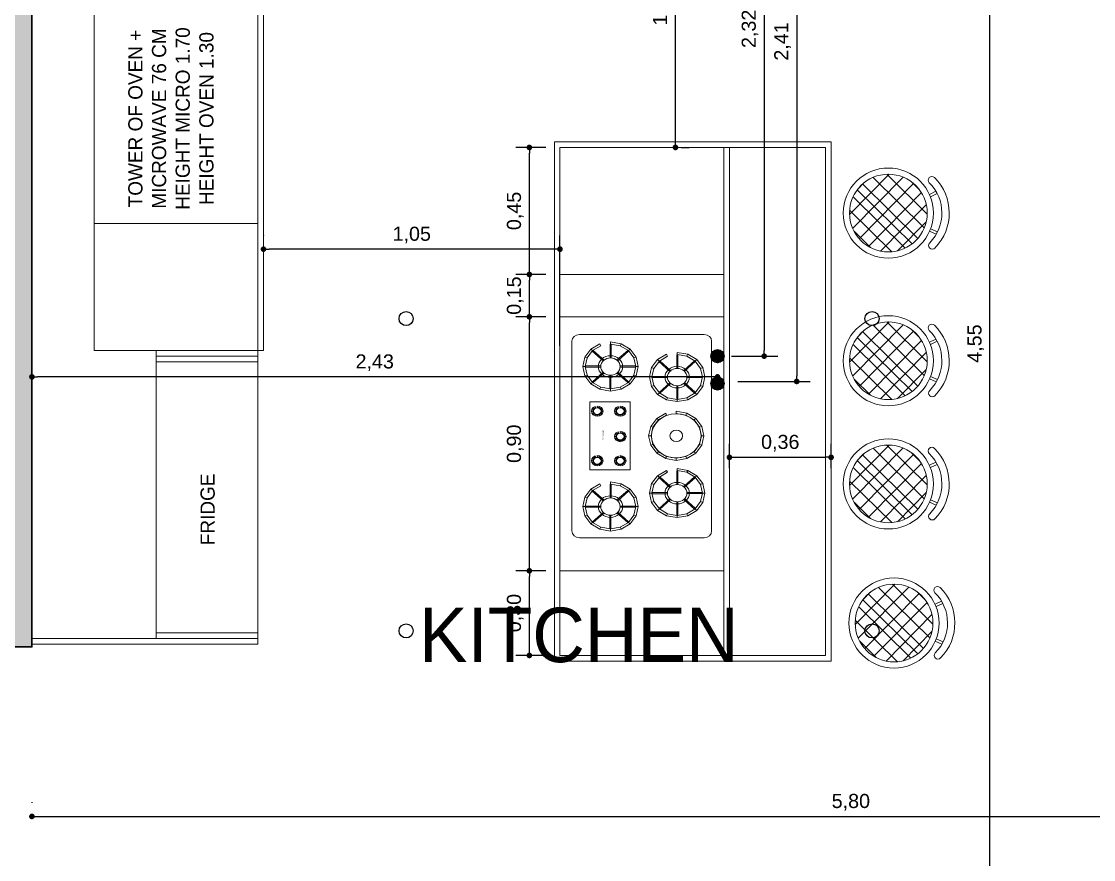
# Model space of a CAD drawing. Header units: millimetres. Extents: x 3757.5 to 3780.5, y 860.5 to 875.7.
# Drawn here: x 3764.677 to 3768.473, y 867.113 to 870.083 of the extents above; entities that cross this region are included whole.
import ezdxf

# ---------------------------------------------------------------- set-up
doc = ezdxf.new("R2010")
doc.units = ezdxf.units.MM
doc.linetypes.add('ACAD_ISO02W100', pattern=[15, 12, -3])
for name, color, linetype, lineweight in [('COTA', 1, 'Continuous', 18), ('MUEBLES2', 42, 'Continuous', 0), ('paredes', 1, 'Continuous', 30), ('TEXTO', 7, 'Continuous', 0)]:
    doc.layers.add(name, color=color, linetype=linetype, lineweight=lineweight)
doc.layers.add('hatch', color=7, linetype='Continuous')
doc.layers.add('MUEBLES', color=3, linetype='Continuous')
doc.styles.get("Standard").update_dxf_attribs({"font": 'arial.ttf'})
doc.styles.add('TEXTOS', font='AGENCYR.TTF')
doc.dimstyles.new('ARQUITECTURA', dxfattribs={"dimtxt": 0.05, "dimasz": 0.02, "dimexe": 0.048, "dimexo": 0.05, "dimgap": 0.02, "dimtad": 1, "dimtoh": 1, "dimzin": 1, "dimtxsty": 'Standard', "dimblk": 'DOT', "dimcen": 0.02, "dimazin": 0, "dimtfac": 1, "dimtmove": 0, "dimatfit": 3, "dimldrblk": 'ARCHTICK', "dimfxl": 1, "dimarcsym": 0})

# ---------------------------------------------------------------- blocks, each defined once
blk = doc.blocks.new('estufa 90 t')
at = {"lineweight": 0}
for p, q in [((172.49, 137.41, 92), (172.49, 186.41, 92)), ((175.49, 189.41, 92), (259.49, 189.41, 92)), ((191.99, 179.65, 93.5), (191.99, 185.63, 93.5)), ((191.99, 185.63, 93.5), (192.47, 185.63, 93.5)), ((192.47, 179.65, 93.5), (192.47, 185.63, 93.5)), ((243.4, 185.63, 93.5), (243.89, 185.63, 93.5)), ((243.4, 179.65, 93.5), (243.4, 185.63, 93.5)), ((243.89, 179.65, 93.5), (243.89, 185.63, 93.5)), ((262.49, 186.41, 92), (262.49, 137.41, 92)), ((185.16, 182.69, 93.5), (185.51, 182.98, 93.5)), ((185.16, 182.69, 93.5), (189.35, 178.5, 93.5)), ((185.51, 182.98, 93.5), (189.7, 178.79, 93.5)), ((194.82, 178.73, 93.5), (199.07, 182.95, 93.5)), ((195.14, 178.41, 93.5), (199.4, 182.63, 93.5)), ((199.07, 182.95, 93.5), (199.4, 182.63, 93.5)), ((236.57, 182.69, 93.5), (236.92, 182.98, 93.5)), ((236.57, 182.69, 93.5), (240.77, 178.5, 93.5)), ((236.92, 182.98, 93.5), (241.12, 178.79, 93.5)), ((246.24, 178.73, 93.5), (250.49, 182.95, 93.5)), ((246.56, 178.41, 93.5), (250.81, 182.63, 93.5)), ((250.49, 182.95, 93.5), (250.81, 182.63, 93.5)), ((189.7, 178.79, 93.5), (189.35, 178.5, 93.5)), ((191.99, 179.65, 93.5), (192.47, 179.65, 93.5)), ((194.82, 178.73, 93.5), (195.14, 178.41, 93.5)), ((241.12, 178.79, 93.5), (240.77, 178.5, 93.5)), ((243.4, 179.65, 93.5), (243.89, 179.65, 93.5)), ((246.24, 178.73, 93.5), (246.56, 178.41, 93.5)), ((182.39, 176.05, 93.5), (188.38, 176.05, 93.5)), ((182.39, 176.05, 93.5), (182.39, 175.65, 93.5)), ((182.39, 175.65, 93.5), (188.38, 175.65, 93.5)), ((185.13, 169.06, 93.5), (189.34, 173.24, 93.5)), ((188.38, 176.05, 93.5), (188.38, 175.65, 93.5)), ((189.34, 173.24, 93.5), (189.66, 172.91, 93.5)), ((194.72, 173, 93.5), (195.02, 173.32, 93.5)), ((194.72, 173, 93.5), (199.09, 168.64, 93.5)), ((195.02, 173.32, 93.5), (199.39, 168.97, 93.5)), ((196.06, 176.06, 93.5), (196.06, 175.66, 93.5)), ((196.06, 176.06, 93.5), (202.13, 176.06, 93.5)), ((196.06, 175.66, 93.5), (202.13, 175.66, 93.5)), ((202.13, 176.06, 93.5), (202.13, 175.66, 93.5)), ((233.8, 176.05, 93.5), (233.8, 175.65, 93.5)), ((233.8, 176.05, 93.5), (239.79, 176.05, 93.5)), ((233.8, 175.65, 93.5), (239.79, 175.65, 93.5)), ((236.55, 169.06, 93.5), (240.76, 173.24, 93.5)), ((239.79, 176.05, 93.5), (239.79, 175.65, 93.5)), ((240.76, 173.24, 93.5), (241.08, 172.91, 93.5)), ((246.14, 173, 93.5), (246.44, 173.32, 93.5)), ((246.14, 173, 93.5), (250.5, 168.64, 93.5)), ((246.44, 173.32, 93.5), (250.8, 168.97, 93.5)), ((247.48, 176.06, 93.5), (253.55, 176.06, 93.5)), ((247.48, 176.06, 93.5), (247.48, 175.66, 93.5)), ((247.48, 175.66, 93.5), (253.55, 175.66, 93.5)), ((253.55, 176.06, 93.5), (253.55, 175.66, 93.5)), ((185.13, 169.06, 93.5), (185.46, 168.74, 93.5)), ((185.46, 168.74, 93.5), (189.66, 172.91, 93.5)), ((191.98, 166.05, 93.5), (191.98, 172.03, 93.5)), ((191.98, 172.03, 93.5), (192.47, 172.03, 93.5)), ((192.47, 166.05, 93.5), (192.47, 172.03, 93.5)), ((199.39, 168.97, 93.5), (199.09, 168.64, 93.5)), ((236.55, 169.06, 93.5), (236.87, 168.74, 93.5)), ((236.87, 168.74, 93.5), (241.08, 172.91, 93.5)), ((243.4, 172.03, 93.5), (243.88, 172.03, 93.5)), ((243.4, 166.05, 93.5), (243.4, 172.03, 93.5)), ((243.88, 166.05, 93.5), (243.88, 172.03, 93.5)), ((250.8, 168.97, 93.5), (250.5, 168.64, 93.5)), ((191.98, 166.05, 93.5), (192.47, 166.05, 93.5)), ((243.4, 166.05, 93.5), (243.88, 166.05, 93.5)), ((179.21, 156.44, 93.5), (179.56, 156.73, 93.5)), ((179.21, 156.44, 93.5), (183.4, 152.25, 93.5)), ((179.56, 156.73, 93.5), (183.76, 152.54, 93.5)), ((186.04, 159.38, 93.5), (186.52, 159.38, 93.5)), ((186.04, 153.4, 93.5), (186.04, 159.38, 93.5)), ((186.52, 153.4, 93.5), (186.52, 159.38, 93.5)), ((188.88, 152.48, 93.5), (193.13, 156.7, 93.5)), ((189.2, 152.16, 93.5), (193.45, 156.38, 93.5)), ((193.13, 156.7, 93.5), (193.45, 156.38, 93.5)), ((241.23, 156.44, 93.5), (241.58, 156.73, 93.5)), ((241.23, 156.44, 93.5), (245.42, 152.25, 93.5)), ((241.58, 156.73, 93.5), (245.78, 152.54, 93.5)), ((248.06, 159.38, 93.5), (248.54, 159.38, 93.5)), ((248.06, 153.4, 93.5), (248.06, 159.38, 93.5)), ((248.54, 153.4, 93.5), (248.54, 159.38, 93.5)), ((250.89, 152.48, 93.5), (255.14, 156.7, 93.5)), ((251.22, 152.16, 93.5), (255.47, 156.38, 93.5)), ((255.14, 156.7, 93.5), (255.47, 156.38, 93.5)), ((183.76, 152.54, 93.5), (183.4, 152.25, 93.5)), ((186.04, 153.4, 93.5), (186.52, 153.4, 93.5)), ((188.88, 152.48, 93.5), (189.2, 152.16, 93.5)), ((245.78, 152.54, 93.5), (245.42, 152.25, 93.5)), ((248.06, 153.4, 93.5), (248.54, 153.4, 93.5)), ((250.89, 152.48, 93.5), (251.22, 152.16, 93.5)), ((176.44, 149.8, 93.5), (176.44, 149.4, 93.5)), ((176.44, 149.8, 93.5), (182.43, 149.8, 93.5)), ((176.44, 149.4, 93.5), (182.43, 149.4, 93.5)), ((182.43, 149.8, 93.5), (182.43, 149.4, 93.5)), ((190.11, 149.81, 93.5), (196.19, 149.81, 93.5)), ((190.11, 149.81, 93.5), (190.11, 149.41, 93.5)), ((190.11, 149.41, 93.5), (196.19, 149.41, 93.5)), ((196.19, 149.81, 93.5), (196.19, 149.41, 93.5)), ((238.46, 149.8, 93.5), (238.46, 149.4, 93.5)), ((238.46, 149.8, 93.5), (244.45, 149.8, 93.5)), ((238.46, 149.4, 93.5), (244.45, 149.4, 93.5)), ((244.45, 149.8, 93.5), (244.45, 149.4, 93.5)), ((252.13, 149.81, 93.5), (258.21, 149.81, 93.5)), ((252.13, 149.81, 93.5), (252.13, 149.41, 93.5)), ((252.13, 149.41, 93.5), (258.21, 149.41, 93.5)), ((258.21, 149.81, 93.5), (258.21, 149.41, 93.5)), ((179.19, 142.81, 93.5), (183.39, 146.99, 93.5)), ((179.51, 142.49, 93.5), (183.72, 146.66, 93.5)), ((183.39, 146.99, 93.5), (183.72, 146.66, 93.5)), ((186.04, 145.78, 93.5), (186.52, 145.78, 93.5)), ((186.04, 139.8, 93.5), (186.04, 145.78, 93.5)), ((186.52, 139.8, 93.5), (186.52, 145.78, 93.5)), ((188.78, 146.75, 93.5), (189.08, 147.08, 93.5)), ((188.78, 146.75, 93.5), (193.14, 142.39, 93.5)), ((189.08, 147.08, 93.5), (193.44, 142.72, 93.5)), ((241.2, 142.81, 93.5), (245.41, 146.99, 93.5)), ((241.53, 142.49, 93.5), (245.74, 146.66, 93.5)), ((245.41, 146.99, 93.5), (245.74, 146.66, 93.5)), ((248.06, 145.78, 93.5), (248.54, 145.78, 93.5)), ((248.06, 139.8, 93.5), (248.06, 145.78, 93.5)), ((248.54, 139.8, 93.5), (248.54, 145.78, 93.5)), ((250.8, 146.75, 93.5), (251.09, 147.08, 93.5)), ((250.8, 146.75, 93.5), (255.16, 142.39, 93.5)), ((251.09, 147.08, 93.5), (255.46, 142.72, 93.5)), ((179.19, 142.81, 93.5), (179.51, 142.49, 93.5)), ((186.04, 139.8, 93.5), (186.52, 139.8, 93.5)), ((193.44, 142.72, 93.5), (193.14, 142.39, 93.5)), ((241.2, 142.81, 93.5), (241.53, 142.49, 93.5)), ((248.06, 139.8, 93.5), (248.54, 139.8, 93.5)), ((255.46, 142.72, 93.5), (255.16, 142.39, 93.5)), ((259.49, 134.41, 92), (175.49, 134.41, 92))]:
    blk.add_line(p, q, dxfattribs=at)
at = {"lineweight": 0, "elevation": 92.5}
blk.add_lwpolyline([(202.61, 157.37), (232.6, 157.37), (232.6, 141.48), (202.61, 141.48)], close=True, dxfattribs=at)
at = {"lineweight": 0}
for centre, radius in [((217.6, 175.49, 93.5), 9.77), ((192.21, 175.84, 93.5), 4.79), ((192.21, 175.84, 93.6), 3.83), ((217.6, 175.49, 93.5), 2.49), ((243.62, 175.84, 93.5), 4.79), ((243.62, 175.84, 93.6), 3.83), ((186.26, 149.59, 93.5), 4.79), ((186.26, 149.59, 93.6), 3.83), ((206.58, 153.46, 92.99), 1.47), ((217.26, 153.46, 92.99), 1.47), ((228.51, 153.46, 92.99), 1.47), ((248.28, 149.59, 93.5), 4.79), ((248.28, 149.59, 93.6), 3.83), ((206.58, 144.4, 92.99), 1.47), ((228.51, 144.4, 92.99), 1.47)]:
    blk.add_circle(centre, radius, dxfattribs=at)
for centre, start, end in [((175.49, 186.41, 92), 90, 180), ((259.49, 186.41, 92), 0, 90), ((175.49, 137.41, 92), 180, 270), ((259.49, 137.41, 92), 270, 0)]:
    blk.add_arc(centre, 3, start, end, dxfattribs=at)
for points in [[(192.47, 185.63, 94.5), (191.99, 185.63, 94.5), (191.99, 179.65, 94.5), (192.47, 179.65, 94.5)], [(243.89, 185.63, 94.5), (243.4, 185.63, 94.5), (243.4, 179.65, 94.5), (243.89, 179.65, 94.5)], [(185.51, 182.98, 94.5), (189.7, 178.79, 94.5), (189.35, 178.5, 94.5), (185.16, 182.69, 94.5)], [(199.07, 182.95, 94.5), (199.4, 182.63, 94.5), (195.14, 178.41, 94.5), (194.82, 178.73, 94.5)], [(236.92, 182.98, 94.5), (241.12, 178.79, 94.5), (240.77, 178.5, 94.5), (236.57, 182.69, 94.5)], [(250.49, 182.95, 94.5), (250.81, 182.63, 94.5), (246.56, 178.41, 94.5), (246.24, 178.73, 94.5)], [(188.38, 176.05, 94.5), (188.38, 175.65, 94.5), (182.39, 175.65, 94.5), (182.39, 176.05, 94.5)], [(189.34, 173.24, 94.5), (189.66, 172.91, 94.5), (185.46, 168.74, 94.5), (185.13, 169.06, 94.5)], [(195.02, 173.32, 94.5), (199.39, 168.97, 94.5), (199.09, 168.64, 94.5), (194.72, 173, 94.5)], [(202.13, 176.06, 94.5), (202.13, 175.66, 94.5), (196.06, 175.66, 94.5), (196.06, 176.06, 94.5)], [(239.79, 176.05, 94.5), (239.79, 175.65, 94.5), (233.8, 175.65, 94.5), (233.8, 176.05, 94.5)], [(240.76, 173.24, 94.5), (241.08, 172.91, 94.5), (236.87, 168.74, 94.5), (236.55, 169.06, 94.5)], [(246.44, 173.32, 94.5), (250.8, 168.97, 94.5), (250.5, 168.64, 94.5), (246.14, 173, 94.5)], [(253.55, 176.06, 94.5), (253.55, 175.66, 94.5), (247.48, 175.66, 94.5), (247.48, 176.06, 94.5)], [(192.47, 172.03, 94.5), (192.47, 166.05, 94.5), (191.98, 166.05, 94.5), (191.98, 172.03, 94.5)], [(243.88, 172.03, 94.5), (243.88, 166.05, 94.5), (243.4, 166.05, 94.5), (243.4, 172.03, 94.5)], [(179.56, 156.73, 94.5), (183.76, 152.54, 94.5), (183.4, 152.25, 94.5), (179.21, 156.44, 94.5)], [(186.52, 159.38, 94.5), (186.04, 159.38, 94.5), (186.04, 153.4, 94.5), (186.52, 153.4, 94.5)], [(193.13, 156.7, 94.5), (193.45, 156.38, 94.5), (189.2, 152.16, 94.5), (188.88, 152.48, 94.5)], [(241.58, 156.73, 94.5), (245.78, 152.54, 94.5), (245.42, 152.25, 94.5), (241.23, 156.44, 94.5)], [(248.54, 159.38, 94.5), (248.06, 159.38, 94.5), (248.06, 153.4, 94.5), (248.54, 153.4, 94.5)], [(255.14, 156.7, 94.5), (255.47, 156.38, 94.5), (251.22, 152.16, 94.5), (250.89, 152.48, 94.5)], [(182.43, 149.8, 94.5), (182.43, 149.4, 94.5), (176.44, 149.4, 94.5), (176.44, 149.8, 94.5)], [(196.19, 149.81, 94.5), (196.19, 149.41, 94.5), (190.11, 149.41, 94.5), (190.11, 149.81, 94.5)], [(244.45, 149.8, 94.5), (244.45, 149.4, 94.5), (238.46, 149.4, 94.5), (238.46, 149.8, 94.5)], [(258.21, 149.81, 94.5), (258.21, 149.41, 94.5), (252.13, 149.41, 94.5), (252.13, 149.81, 94.5)], [(183.39, 146.99, 94.5), (183.72, 146.66, 94.5), (179.51, 142.49, 94.5), (179.19, 142.81, 94.5)], [(186.52, 145.78, 94.5), (186.52, 139.8, 94.5), (186.04, 139.8, 94.5), (186.04, 145.78, 94.5)], [(189.08, 147.08, 94.5), (193.44, 142.72, 94.5), (193.14, 142.39, 94.5), (188.78, 146.75, 94.5)], [(245.41, 146.99, 94.5), (245.74, 146.66, 94.5), (241.53, 142.49, 94.5), (241.2, 142.81, 94.5)], [(248.54, 145.78, 94.5), (248.54, 139.8, 94.5), (248.06, 139.8, 94.5), (248.06, 145.78, 94.5)], [(251.09, 147.08, 94.5), (255.46, 142.72, 94.5), (255.16, 142.39, 94.5), (250.8, 146.75, 94.5)]]:
    blk.add_3dface(points, dxfattribs=at)
blk.add_text('SANICOC LTDA', height=0.4, dxfattribs=at).set_placement((215.63, 146.47, 92.49))
mesh = blk.add_polymesh((2, 16), dxfattribs=dict(at, n_close=True))
for k, corner in enumerate([(203.15, 175.85, 92.5), (202.32, 180.02, 92.5), (199.96, 183.55, 92.5), (196.42, 185.92, 92.5), (192.25, 186.75, 92.5), (188.08, 185.92, 92.5), (184.55, 183.55, 92.5), (182.19, 180.02, 92.5), (181.36, 175.85, 92.5), (182.19, 171.68, 92.5), (184.55, 168.14, 92.5), (188.08, 165.78, 92.5), (192.25, 164.95, 92.5), (196.42, 165.78, 92.5), (199.96, 168.14, 92.5), (202.32, 171.68, 92.5), (202.2, 175.85, 93.5), (201.44, 179.65, 93.5), (199.28, 182.88, 93.5), (196.06, 185.04, 93.5), (192.25, 185.79, 93.5), (188.45, 185.04, 93.5), (185.22, 182.88, 93.5), (183.07, 179.65, 93.5), (182.31, 175.85, 93.5), (183.07, 172.04, 93.5), (185.22, 168.82, 93.5), (188.45, 166.66, 93.5), (192.25, 165.91, 93.5), (196.06, 166.66, 93.5), (199.28, 168.82, 93.5), (201.44, 172.04, 93.5)]):
    mesh.set_mesh_vertex(divmod(k, 16), corner)
mesh = blk.add_polymesh((2, 16), dxfattribs=dict(at, n_close=True))
for k, corner in enumerate([(228.5, 175.49, 92.5), (227.67, 179.66, 92.5), (225.31, 183.2, 92.5), (221.77, 185.56, 92.5), (217.6, 186.39, 92.5), (213.43, 185.56, 92.5), (209.9, 183.2, 92.5), (207.53, 179.66, 92.5), (206.7, 175.49, 92.5), (207.53, 171.32, 92.5), (209.9, 167.78, 92.5), (213.43, 165.42, 92.5), (217.6, 164.59, 92.5), (221.77, 165.42, 92.5), (225.31, 167.78, 92.5), (227.67, 171.32, 92.5), (227.54, 175.49, 93.5), (226.79, 179.29, 93.5), (224.63, 182.52, 93.5), (221.41, 184.68, 93.5), (217.6, 185.43, 93.5), (213.8, 184.68, 93.5), (210.57, 182.52, 93.5), (208.41, 179.29, 93.5), (207.66, 175.49, 93.5), (208.41, 171.69, 93.5), (210.57, 168.46, 93.5), (213.8, 166.3, 93.5), (217.6, 165.55, 93.5), (221.41, 166.3, 93.5), (224.63, 168.46, 93.5), (226.79, 171.69, 93.5)]):
    mesh.set_mesh_vertex(divmod(k, 16), corner)
mesh = blk.add_polymesh((2, 16), dxfattribs=dict(at, n_close=True))
for k, corner in enumerate([(254.57, 175.85, 92.5), (253.74, 180.02, 92.5), (251.37, 183.55, 92.5), (247.84, 185.92, 92.5), (243.67, 186.75, 92.5), (239.5, 185.92, 92.5), (235.96, 183.55, 92.5), (233.6, 180.02, 92.5), (232.77, 175.85, 92.5), (233.6, 171.68, 92.5), (235.96, 168.14, 92.5), (239.5, 165.78, 92.5), (243.67, 164.95, 92.5), (247.84, 165.78, 92.5), (251.37, 168.14, 92.5), (253.74, 171.68, 92.5), (253.61, 175.85, 93.5), (252.86, 179.65, 93.5), (250.7, 182.88, 93.5), (247.47, 185.04, 93.5), (243.67, 185.79, 93.5), (239.86, 185.04, 93.5), (236.64, 182.88, 93.5), (234.48, 179.65, 93.5), (233.73, 175.85, 93.5), (234.48, 172.04, 93.5), (236.64, 168.82, 93.5), (239.86, 166.66, 93.5), (243.67, 165.91, 93.5), (247.47, 166.66, 93.5), (250.7, 168.82, 93.5), (252.86, 172.04, 93.5)]):
    mesh.set_mesh_vertex(divmod(k, 16), corner)
mesh = blk.add_polymesh((2, 16), dxfattribs=dict(at, n_close=True))
for k, corner in enumerate([(197.2, 149.6, 92.5), (196.37, 153.77, 92.5), (194.01, 157.31, 92.5), (190.48, 159.67, 92.5), (186.31, 160.5, 92.5), (182.14, 159.67, 92.5), (178.6, 157.31, 92.5), (176.24, 153.77, 92.5), (175.41, 149.6, 92.5), (176.24, 145.43, 92.5), (178.6, 141.9, 92.5), (182.14, 139.53, 92.5), (186.31, 138.7, 92.5), (190.48, 139.53, 92.5), (194.01, 141.9, 92.5), (196.37, 145.43, 92.5), (196.25, 149.6, 93.5), (195.49, 153.41, 93.5), (193.34, 156.63, 93.5), (190.11, 158.79, 93.5), (186.31, 159.54, 93.5), (182.5, 158.79, 93.5), (179.28, 156.63, 93.5), (177.12, 153.41, 93.5), (176.36, 149.6, 93.5), (177.12, 145.8, 93.5), (179.28, 142.57, 93.5), (182.5, 140.41, 93.5), (186.31, 139.66, 93.5), (190.11, 140.41, 93.5), (193.34, 142.57, 93.5), (195.49, 145.8, 93.5)]):
    mesh.set_mesh_vertex(divmod(k, 16), corner)
mesh = blk.add_polymesh((2, 16), dxfattribs=dict(at, n_close=True))
for k, corner in enumerate([(259.22, 149.6, 92.5), (258.39, 153.77, 92.5), (256.03, 157.31, 92.5), (252.49, 159.67, 92.5), (248.32, 160.5, 92.5), (244.15, 159.67, 92.5), (240.62, 157.31, 92.5), (238.26, 153.77, 92.5), (237.43, 149.6, 92.5), (238.26, 145.43, 92.5), (240.62, 141.9, 92.5), (244.15, 139.53, 92.5), (248.32, 138.7, 92.5), (252.49, 139.53, 92.5), (256.03, 141.9, 92.5), (258.39, 145.43, 92.5), (258.27, 149.6, 93.5), (257.51, 153.41, 93.5), (255.35, 156.63, 93.5), (252.13, 158.79, 93.5), (248.32, 159.54, 93.5), (244.52, 158.79, 93.5), (241.29, 156.63, 93.5), (239.14, 153.41, 93.5), (238.38, 149.6, 93.5), (239.14, 145.8, 93.5), (241.29, 142.57, 93.5), (244.52, 140.41, 93.5), (248.32, 139.66, 93.5), (252.13, 140.41, 93.5), (255.35, 142.57, 93.5), (257.51, 145.8, 93.5)]):
    mesh.set_mesh_vertex(divmod(k, 16), corner)
mesh = blk.add_polymesh((2, 16), dxfattribs=dict(at, n_close=True))
for k, corner in enumerate([(208.85, 153.46, 92.49), (208.67, 154.33, 92.49), (208.18, 155.06, 92.49), (207.45, 155.55, 92.49), (206.58, 155.73, 92.49), (205.72, 155.55, 92.49), (204.98, 155.06, 92.49), (204.49, 154.33, 92.49), (204.32, 153.46, 92.49), (204.49, 152.6, 92.49), (204.98, 151.86, 92.49), (205.72, 151.37, 92.49), (206.58, 151.2, 92.49), (207.45, 151.37, 92.49), (208.18, 151.86, 92.49), (208.67, 152.6, 92.49), (208.38, 153.46, 92.99), (208.24, 154.15, 92.99), (207.85, 154.73, 92.99), (207.27, 155.12, 92.99), (206.58, 155.25, 92.99), (205.9, 155.12, 92.99), (205.32, 154.73, 92.99), (204.93, 154.15, 92.99), (204.79, 153.46, 92.99), (204.93, 152.78, 92.99), (205.32, 152.2, 92.99), (205.9, 151.81, 92.99), (206.58, 151.67, 92.99), (207.27, 151.81, 92.99), (207.85, 152.2, 92.99), (208.24, 152.78, 92.99)]):
    mesh.set_mesh_vertex(divmod(k, 16), corner)
mesh = blk.add_polymesh((2, 16), dxfattribs=dict(at, n_close=True))
for k, corner in enumerate([(219.53, 153.47, 92.49), (219.35, 154.33, 92.49), (218.86, 155.07, 92.49), (218.13, 155.56, 92.49), (217.26, 155.73, 92.49), (216.4, 155.56, 92.49), (215.66, 155.07, 92.49), (215.17, 154.33, 92.49), (215, 153.47, 92.49), (215.17, 152.6, 92.49), (215.66, 151.87, 92.49), (216.4, 151.37, 92.49), (217.26, 151.2, 92.49), (218.13, 151.37, 92.49), (218.86, 151.87, 92.49), (219.35, 152.6, 92.49), (219.06, 153.47, 92.99), (218.92, 154.15, 92.99), (218.53, 154.73, 92.99), (217.95, 155.12, 92.99), (217.26, 155.26, 92.99), (216.58, 155.12, 92.99), (216, 154.73, 92.99), (215.61, 154.15, 92.99), (215.47, 153.47, 92.99), (215.61, 152.78, 92.99), (216, 152.2, 92.99), (216.58, 151.81, 92.99), (217.26, 151.67, 92.99), (217.95, 151.81, 92.99), (218.53, 152.2, 92.99), (218.92, 152.78, 92.99)]):
    mesh.set_mesh_vertex(divmod(k, 16), corner)
mesh = blk.add_polymesh((2, 16), dxfattribs=dict(at, n_close=True))
for k, corner in enumerate([(230.78, 153.46, 92.49), (230.61, 154.33, 92.49), (230.11, 155.06, 92.49), (229.38, 155.55, 92.49), (228.51, 155.73, 92.49), (227.65, 155.55, 92.49), (226.91, 155.06, 92.49), (226.42, 154.33, 92.49), (226.25, 153.46, 92.49), (226.42, 152.6, 92.49), (226.91, 151.86, 92.49), (227.65, 151.37, 92.49), (228.51, 151.2, 92.49), (229.38, 151.37, 92.49), (230.11, 151.86, 92.49), (230.61, 152.6, 92.49), (230.31, 153.46, 92.99), (230.17, 154.15, 92.99), (229.78, 154.73, 92.99), (229.2, 155.12, 92.99), (228.51, 155.25, 92.99), (227.83, 155.12, 92.99), (227.25, 154.73, 92.99), (226.86, 154.15, 92.99), (226.72, 153.46, 92.99), (226.86, 152.78, 92.99), (227.25, 152.2, 92.99), (227.83, 151.81, 92.99), (228.51, 151.67, 92.99), (229.2, 151.81, 92.99), (229.78, 152.2, 92.99), (230.17, 152.78, 92.99)]):
    mesh.set_mesh_vertex(divmod(k, 16), corner)
mesh = blk.add_polymesh((2, 16), dxfattribs=dict(at, n_close=True))
for k, corner in enumerate([(208.85, 144.4, 92.49), (208.68, 145.27, 92.49), (208.19, 146, 92.49), (207.45, 146.49, 92.49), (206.59, 146.66, 92.49), (205.72, 146.49, 92.49), (204.99, 146, 92.49), (204.5, 145.27, 92.49), (204.32, 144.4, 92.49), (204.5, 143.53, 92.49), (204.99, 142.8, 92.49), (205.72, 142.31, 92.49), (206.59, 142.14, 92.49), (207.45, 142.31, 92.49), (208.19, 142.8, 92.49), (208.68, 143.53, 92.49), (208.38, 144.4, 92.99), (208.24, 145.09, 92.99), (207.85, 145.67, 92.99), (207.27, 146.05, 92.99), (206.59, 146.19, 92.99), (205.9, 146.05, 92.99), (205.32, 145.67, 92.99), (204.93, 145.09, 92.99), (204.79, 144.4, 92.99), (204.93, 143.71, 92.99), (205.32, 143.13, 92.99), (205.9, 142.74, 92.99), (206.59, 142.61, 92.99), (207.27, 142.74, 92.99), (207.85, 143.13, 92.99), (208.24, 143.71, 92.99)]):
    mesh.set_mesh_vertex(divmod(k, 16), corner)
mesh = blk.add_polymesh((2, 16), dxfattribs=dict(at, n_close=True))
for k, corner in enumerate([(230.78, 144.4, 92.49), (230.61, 145.27, 92.49), (230.12, 146, 92.49), (229.38, 146.49, 92.49), (228.52, 146.66, 92.49), (227.65, 146.49, 92.49), (226.92, 146, 92.49), (226.43, 145.27, 92.49), (226.25, 144.4, 92.49), (226.43, 143.53, 92.49), (226.92, 142.8, 92.49), (227.65, 142.31, 92.49), (228.52, 142.14, 92.49), (229.38, 142.31, 92.49), (230.12, 142.8, 92.49), (230.61, 143.53, 92.49), (230.31, 144.4, 92.99), (230.17, 145.09, 92.99), (229.78, 145.67, 92.99), (229.2, 146.05, 92.99), (228.52, 146.19, 92.99), (227.83, 146.05, 92.99), (227.25, 145.67, 92.99), (226.86, 145.09, 92.99), (226.73, 144.4, 92.99), (226.86, 143.71, 92.99), (227.25, 143.13, 92.99), (227.83, 142.74, 92.99), (228.52, 142.61, 92.99), (229.2, 142.74, 92.99), (229.78, 143.13, 92.99), (230.17, 143.71, 92.99)]):
    mesh.set_mesh_vertex(divmod(k, 16), corner)
blk = doc.blocks.new('_Dot')
at = {"color": 0, "linetype": 'ByBlock', "lineweight": -2}
blk.add_line((-0.5, 0), (-1, 0), dxfattribs=at)
at = {"color": 0, "linetype": 'ByBlock', "const_width": 0.5}
blk.add_lwpolyline([(-0.25, 0, 1), (0.25, 0, 1)], format="xyb", close=True, dxfattribs=at)
blk = doc.blocks.new('*D348')
at = {"color": 0, "lineweight": -2, "transparency": 16777216}
for p, q in [((3766.5337, 868.1365), (3766.4272, 868.1365)), ((3766.4752, 867.8565), (3766.4752, 868.1165)), ((3766.5337, 867.8365), (3766.4272, 867.8365))]:
    blk.add_line(p, q, dxfattribs=at)
at = {"layer": 'Defpoints', "color": 0, "transparency": 16777216}
for p in [(3766.4752, 868.1365), (3766.5837, 868.1365), (3766.5837, 867.8365)]:
    blk.add_point(p, dxfattribs=at)
at = {"color": 0, "lineweight": -2, "transparency": 16777216, "xscale": 0.02, "yscale": 0.02, "zscale": 0.02}
for p, rotation in [((3766.4752, 868.1365), 90), ((3766.4752, 867.8365), 270)]:
    blk.add_blockref('_Dot', p, dxfattribs=dict(at, rotation=rotation))
at = {"color": 0, "lineweight": 0, "transparency": 16777216, "insert": (3766.4252, 867.9865), "char_height": 0.05, "attachment_point": 5, "rotation": 90}
blk.add_mtext('0,30', dxfattribs=at)
blk = doc.blocks.new('_ArchTick')
at = {"layer": 'COTA', "color": 0, "linetype": 'Continuous', "const_width": 0.15}
blk.add_lwpolyline([(-0.5, -0.5), (0.5, 0.5)], dxfattribs=at)
blk = doc.blocks.new('*D349')
at = {"color": 0, "lineweight": -2, "transparency": 16777216}
for p, q in [((3766.5337, 869.0365), (3766.4272, 869.0365)), ((3766.4752, 868.1565), (3766.4752, 869.0165)), ((3766.5337, 868.1365), (3766.4272, 868.1365))]:
    blk.add_line(p, q, dxfattribs=at)
at = {"layer": 'Defpoints', "color": 0, "transparency": 16777216}
for p in [(3766.4752, 869.0365), (3766.5837, 869.0365), (3766.5837, 868.1365)]:
    blk.add_point(p, dxfattribs=at)
at = {"color": 0, "lineweight": -2, "transparency": 16777216, "xscale": 0.02, "yscale": 0.02, "zscale": 0.02}
for p, rotation in [((3766.4752, 869.0365), 90), ((3766.4752, 868.1365), 270)]:
    blk.add_blockref('_Dot', p, dxfattribs=dict(at, rotation=rotation))
at = {"color": 0, "lineweight": 0, "transparency": 16777216, "insert": (3766.4252, 868.5865), "char_height": 0.05, "attachment_point": 5, "rotation": 90}
blk.add_mtext('0,90', dxfattribs=at)
blk = doc.blocks.new('*D350')
at = {"color": 0, "lineweight": -2, "transparency": 16777216}
for p, q in [((3766.5337, 869.1865), (3766.4272, 869.1865)), ((3766.4752, 869.0565), (3766.4752, 869.1665)), ((3766.5337, 869.0365), (3766.4272, 869.0365))]:
    blk.add_line(p, q, dxfattribs=at)
at = {"layer": 'Defpoints', "color": 0, "transparency": 16777216}
for p in [(3766.4752, 869.1865), (3766.5837, 869.1865), (3766.5837, 869.0365)]:
    blk.add_point(p, dxfattribs=at)
at = {"color": 0, "lineweight": -2, "transparency": 16777216, "xscale": 0.02, "yscale": 0.02, "zscale": 0.02}
for p, rotation in [((3766.4752, 869.1865), 90), ((3766.4752, 869.0365), 270)]:
    blk.add_blockref('_Dot', p, dxfattribs=dict(at, rotation=rotation))
at = {"color": 0, "lineweight": 0, "transparency": 16777216, "insert": (3766.4252, 869.1115), "char_height": 0.05, "attachment_point": 5, "rotation": 90}
blk.add_mtext('0,15', dxfattribs=at)
blk = doc.blocks.new('*D351')
at = {"color": 0, "lineweight": -2, "transparency": 16777216}
for p, q in [((3766.5337, 869.6365), (3766.4272, 869.6365)), ((3766.4752, 869.2065), (3766.4752, 869.6165)), ((3766.5337, 869.1865), (3766.4272, 869.1865))]:
    blk.add_line(p, q, dxfattribs=at)
at = {"layer": 'Defpoints', "color": 0, "transparency": 16777216}
for p in [(3766.4752, 869.6365), (3766.5837, 869.6365), (3766.5837, 869.1865)]:
    blk.add_point(p, dxfattribs=at)
at = {"color": 0, "lineweight": -2, "transparency": 16777216, "xscale": 0.02, "yscale": 0.02, "zscale": 0.02}
for p, rotation in [((3766.4752, 869.6365), 90), ((3766.4752, 869.1865), 270)]:
    blk.add_blockref('_Dot', p, dxfattribs=dict(at, rotation=rotation))
at = {"color": 0, "lineweight": 0, "transparency": 16777216, "insert": (3766.4252, 869.4115), "char_height": 0.05, "attachment_point": 5, "rotation": 90}
blk.add_mtext('0,45', dxfattribs=at)
blk = doc.blocks.new('*D304')
at = {"color": 0, "lineweight": -2, "transparency": 16777216}
for p, q in [((3766.9926, 869.6565), (3766.9926, 870.6165)), ((3767.0126, 870.6365), (3767.0406, 870.6365)), ((3767.0126, 869.6365), (3767.0406, 869.6365))]:
    blk.add_line(p, q, dxfattribs=at)
at = {"layer": 'Defpoints', "color": 0, "transparency": 16777216}
for p in [(3766.9626, 870.6365), (3766.9926, 870.6365), (3766.9626, 869.6365)]:
    blk.add_point(p, dxfattribs=at)
at = {"color": 0, "lineweight": -2, "transparency": 16777216, "xscale": 0.02, "yscale": 0.02, "zscale": 0.02}
for p, rotation in [((3766.9926, 870.6365), 90), ((3766.9926, 869.6365), 270)]:
    blk.add_blockref('_Dot', p, dxfattribs=dict(at, rotation=rotation))
at = {"color": 0, "lineweight": 0, "transparency": 16777216, "insert": (3766.9425, 870.1365), "char_height": 0.05, "attachment_point": 5, "rotation": 90}
blk.add_mtext('1,00', dxfattribs=at)
blk = doc.blocks.new('*D352')
at = {"color": 0, "lineweight": -2, "transparency": 16777216}
for p, q in [((3765.5337, 869.326), (3765.5337, 869.324)), ((3766.5837, 868.9335), (3766.5837, 869.324)), ((3766.5637, 869.276), (3765.5537, 869.276))]:
    blk.add_line(p, q, dxfattribs=at)
at = {"layer": 'Defpoints', "color": 0, "transparency": 16777216}
for p in [(3765.5337, 869.276), (3765.5337, 869.276), (3766.5837, 868.8835)]:
    blk.add_point(p, dxfattribs=at)
at = {"color": 0, "lineweight": -2, "transparency": 16777216, "xscale": 0.02, "yscale": 0.02, "zscale": 0.02, "rotation": 180}
blk.add_blockref('_Dot', (3765.5337, 869.276), dxfattribs=at)
at = {"color": 0, "lineweight": -2, "transparency": 16777216, "xscale": 0.02, "yscale": 0.02, "zscale": 0.02}
blk.add_blockref('_Dot', (3766.5837, 869.276), dxfattribs=at)
at = {"color": 0, "lineweight": 0, "transparency": 16777216, "insert": (3766.0587, 869.326), "char_height": 0.05, "attachment_point": 5}
blk.add_mtext('1,05', dxfattribs=at)
blk = doc.blocks.new('*D305')
at = {"color": 0, "lineweight": -2, "transparency": 16777216}
for p, q in [((3767.1837, 868.5), (3767.1837, 868.5865)), ((3767.5437, 868.5), (3767.5437, 868.5865)), ((3767.2037, 868.5385), (3767.5237, 868.5385))]:
    blk.add_line(p, q, dxfattribs=at)
at = {"layer": 'Defpoints', "color": 0, "transparency": 16777216}
for p in [(3767.5437, 868.5385), (3767.1837, 868.45), (3767.5437, 868.45)]:
    blk.add_point(p, dxfattribs=at)
at = {"color": 0, "lineweight": -2, "transparency": 16777216, "xscale": 0.02, "yscale": 0.02, "zscale": 0.02, "rotation": 180}
blk.add_blockref('_Dot', (3767.1837, 868.5385), dxfattribs=at)
at = {"color": 0, "lineweight": -2, "transparency": 16777216, "xscale": 0.02, "yscale": 0.02, "zscale": 0.02}
blk.add_blockref('_Dot', (3767.5437, 868.5385), dxfattribs=at)
at = {"color": 0, "lineweight": 0, "transparency": 16777216, "insert": (3767.3637, 868.5885), "char_height": 0.05, "attachment_point": 5}
blk.add_mtext('0,36', dxfattribs=at)
blk = doc.blocks.new('*D339')
at = {"color": 0, "lineweight": -2, "transparency": 16777216}
for p, q in [((3764.7137, 867.3161), (3764.7137, 867.3141)), ((3770.5137, 867.3161), (3770.5137, 867.3141)), ((3764.7337, 867.2661), (3770.4937, 867.2661))]:
    blk.add_line(p, q, dxfattribs=at)
at = {"layer": 'Defpoints', "color": 0, "transparency": 16777216}
for p in [(3764.7137, 867.2661), (3770.5137, 867.2661), (3770.5137, 867.2661)]:
    blk.add_point(p, dxfattribs=at)
at = {"color": 0, "lineweight": -2, "transparency": 16777216, "xscale": 0.02, "yscale": 0.02, "zscale": 0.02, "rotation": 180}
blk.add_blockref('_Dot', (3764.7137, 867.2661), dxfattribs=at)
at = {"color": 0, "lineweight": -2, "transparency": 16777216, "xscale": 0.02, "yscale": 0.02, "zscale": 0.02}
blk.add_blockref('_Dot', (3770.5137, 867.2661), dxfattribs=at)
at = {"color": 0, "lineweight": 0, "transparency": 16777216, "insert": (3767.6137, 867.3162), "char_height": 0.05, "attachment_point": 5}
blk.add_mtext('5,80', dxfattribs=at)
blk = doc.blocks.new('*D340')
at = {"color": 0, "lineweight": -2, "transparency": 16777216}
for p, q in [((3768.1977, 871.2165), (3768.058, 871.2165)), ((3768.106, 866.6865), (3768.106, 871.1965)), ((3768.2077, 866.6665), (3768.058, 866.6665))]:
    blk.add_line(p, q, dxfattribs=at)
at = {"layer": 'Defpoints', "color": 0, "transparency": 16777216}
for p in [(3768.106, 871.2165), (3768.2477, 871.2165), (3768.2577, 866.6665)]:
    blk.add_point(p, dxfattribs=at)
at = {"color": 0, "lineweight": -2, "transparency": 16777216, "xscale": 0.02, "yscale": 0.02, "zscale": 0.02}
for p, rotation in [((3768.106, 871.2165), 90), ((3768.106, 866.6665), 270)]:
    blk.add_blockref('_Dot', p, dxfattribs=dict(at, rotation=rotation))
at = {"color": 0, "lineweight": 0, "transparency": 16777216, "insert": (3768.056, 868.9415), "char_height": 0.05, "attachment_point": 5, "rotation": 90}
blk.add_mtext('4,55', dxfattribs=at)
blk = doc.blocks.new('A$C2D7523E5')
at = {"layer": 'hatch', "lineweight": 0}
for p, q in [((0.1981, 0.3339), (0.025, 0.1886)), ((0.2521, 0.3171), (0.0322, 0.1324)), ((0.0957, 0.3102), (0.0661, 0.2853)), ((0.2875, 0.0682), (0.0885, 0.3052)), ((0.3169, 0.1072), (0.1321, 0.3274)), ((0.3338, 0.1611), (0.1881, 0.3347)), ((0.2331, 0.0342), (0.0456, 0.2576)), ((0.2913, 0.2877), (0.0543, 0.0888)), ((0.2625, 0.0486), (0.0649, 0.284)), ((0.3116, 0.2617), (0.2833, 0.2954)), ((0.3188, 0.2487), (0.0879, 0.0549)), ((0.1789, 0.0247), (0.0269, 0.2058)), ((0.3338, 0.1991), (0.1342, 0.0316)), ((0.3272, 0.1314), (0.2021, 0.0263)), ((0.0961, 0.0493), (0.0368, 0.12))]:
    blk.add_line(p, q, dxfattribs=at)
at = {"layer": 'MUEBLES', "lineweight": 0}
for p, q in [((0.3497, 0.239), (0.3771, 0.2486)), ((0.3528, 0.2293), (0.3811, 0.2392)), ((0.3368, 0.0921), (0.3622, 0.078)), ((0.3416, 0.1012), (0.3678, 0.0865))]:
    blk.add_line(p, q, dxfattribs=at)
for radius in [0.1798, 0.1551]:
    blk.add_circle((0.1798, 0.1798), radius, dxfattribs=at)
for centre, radius, start, end in [((0.365, 0.2946), 0.0146, 39.7415, 219.7415), ((0.2225, 0.1761), 0.2, 310.277, 39.7415), ((0.2225, 0.1761), 0.1707, 310.277, 39.7415), ((0.3423, 0.0347), 0.0146, 130.277, 310.277)]:
    blk.add_arc(centre, radius, start, end, dxfattribs=at)
blk = doc.blocks.new('*D1042')
at = {"color": 0, "lineweight": -2, "transparency": 16777216}
for p, q in [((3767.1859, 871.2165), (3767.3548, 871.2165)), ((3767.3068, 871.1965), (3767.3068, 868.9169)), ((3767.1914, 868.8969), (3767.3548, 868.8969))]:
    blk.add_line(p, q, dxfattribs=at)
at = {"layer": 'Defpoints', "color": 0, "transparency": 16777216}
for p in [(3767.1359, 871.2165), (3767.1414, 868.8969), (3767.3068, 868.8969)]:
    blk.add_point(p, dxfattribs=at)
at = {"color": 0, "lineweight": -2, "transparency": 16777216, "xscale": 0.02, "yscale": 0.02, "zscale": 0.02}
for p, rotation in [((3767.3068, 871.2165), 90), ((3767.3068, 868.8969), 270)]:
    blk.add_blockref('_Dot', p, dxfattribs=dict(at, rotation=rotation))
at = {"color": 0, "lineweight": 0, "transparency": 16777216, "insert": (3767.2568, 870.0567), "char_height": 0.05, "attachment_point": 5, "rotation": 90}
blk.add_mtext('2,32', dxfattribs=at)
blk = doc.blocks.new('*D1043')
at = {"color": 0, "lineweight": -2, "transparency": 16777216}
for p, q in [((3767.459, 871.2165), (3767.47, 871.2165)), ((3767.422, 871.1965), (3767.422, 868.8274)), ((3767.2137, 868.8074), (3767.47, 868.8074))]:
    blk.add_line(p, q, dxfattribs=at)
at = {"layer": 'Defpoints', "color": 0, "transparency": 16777216}
for p in [(3767.409, 871.2165), (3767.1637, 868.8074), (3767.422, 868.8074)]:
    blk.add_point(p, dxfattribs=at)
at = {"color": 0, "lineweight": -2, "transparency": 16777216, "xscale": 0.02, "yscale": 0.02, "zscale": 0.02}
for p, rotation in [((3767.422, 871.2165), 90), ((3767.422, 868.8074), 270)]:
    blk.add_blockref('_Dot', p, dxfattribs=dict(at, rotation=rotation))
at = {"color": 0, "lineweight": 0, "transparency": 16777216, "insert": (3767.372, 870.0119), "char_height": 0.05, "attachment_point": 5, "rotation": 90}
blk.add_mtext('2,41', dxfattribs=at)
blk = doc.blocks.new('*D1044')
at = {"color": 0, "lineweight": -2, "transparency": 16777216}
for p, q in [((3764.7137, 868.8736), (3764.7137, 868.8716)), ((3767.1414, 868.8736), (3767.1414, 868.8716)), ((3767.1214, 868.8236), (3764.7337, 868.8236))]:
    blk.add_line(p, q, dxfattribs=at)
at = {"layer": 'Defpoints', "color": 0, "transparency": 16777216}
for p in [(3764.7137, 868.8236), (3764.7137, 868.8236), (3767.1414, 868.8236)]:
    blk.add_point(p, dxfattribs=at)
at = {"color": 0, "lineweight": -2, "transparency": 16777216, "xscale": 0.02, "yscale": 0.02, "zscale": 0.02, "rotation": 180}
blk.add_blockref('_Dot', (3764.7137, 868.8236), dxfattribs=at)
at = {"color": 0, "lineweight": -2, "transparency": 16777216, "xscale": 0.02, "yscale": 0.02, "zscale": 0.02}
blk.add_blockref('_Dot', (3767.1414, 868.8236), dxfattribs=at)
at = {"color": 0, "lineweight": 0, "transparency": 16777216, "insert": (3765.9276, 868.8736), "char_height": 0.05, "attachment_point": 5}
blk.add_mtext('2,43', dxfattribs=at)

msp = doc.modelspace()

# ---------------------------------------------------------------- hatches: boundary and pattern name
at = {"true_color": 0xb9c2b1}
h = msp.add_hatch(color=9, dxfattribs=at)
h.paths.add_polyline_path([(3768.6937, 871.2165), (3768.6937, 871.3665), (3767.2537, 871.3665), (3767.2537, 871.2165)], flags=17)
h.paths.add_polyline_path([(3761.5137, 870.2664), (3761.6637, 870.2664), (3761.6637, 871.2165), (3764.5637, 871.2165), (3764.5637, 867.8665), (3764.7137, 867.8665), (3764.7137, 871.2165), (3765.4037, 871.2165), (3765.4037, 871.3665), (3761.5136, 871.3665)], flags=17)
h.paths.add_polyline_path([(3770.4037, 871.2165), (3770.4037, 871.3665), (3768.8937, 871.3665), (3768.8937, 871.2165)], flags=17)
h.paths.add_polyline_path([(3770.5037, 869.8165), (3770.5037, 871.1665), (3770.6537, 871.1665), (3770.6537, 869.8165)], flags=17)
h.paths.add_polyline_path([(3770.6537, 869.6165), (3770.5137, 869.6165), (3770.5137, 869.0365), (3770.6377, 869.0365), (3770.6537, 869.0365)], flags=17)
h.paths.add_polyline_path([(3770.5137, 867.4265), (3770.5137, 866.8665), (3770.6637, 866.8665), (3770.6637, 867.4265)], flags=17)
h.paths.add_polyline_path([(3777.3237, 863.7265), (3777.3237, 863.5765), (3770.8137, 863.5765), (3770.8137, 863.7265), (3772.1737, 863.7265), (3772.1737, 864.2265), (3772.3237, 864.2265), (3772.3237, 863.7265)])
h.paths.add_polyline_path([(3771.6042, 866.6649), (3772.1737, 866.6665), (3772.1737, 866.1665), (3772.3237, 866.1565), (3772.3237, 866.8165), (3771.6137, 866.8071)], flags=17)
h.paths.add_polyline_path([(3767.8437, 864.5265), (3767.6937, 864.5265), (3767.6937, 863.7265), (3765.8337, 863.7265), (3765.8337, 866.4765), (3763.8837, 866.4765), (3763.8837, 866.3265), (3765.6837, 866.3265), (3765.6837, 863.7265), (3763.0837, 863.7265), (3763.0837, 866.4765), (3762.9337, 866.4765), (3762.9337, 864.6465), (3761.6637, 864.6465), (3761.6637, 866.3265), (3762.2337, 866.3265), (3762.2337, 866.4765), (3761.6637, 866.4765), (3761.6637, 867.8665), (3761.5137, 867.8665), (3761.5137, 864.4965), (3762.9337, 864.4965), (3762.9337, 863.7265), (3758.0737, 863.7265), (3758.0737, 872.5352), (3777.3199, 872.5437), (3777.3199, 872.6881), (3757.9237, 872.6881), (3757.9237, 863.5765), (3770.5637, 863.5765), (3770.5637, 863.7265), (3767.8437, 863.7265)])
h.paths.add_polyline_path([(3767.6937, 865.8965), (3767.8437, 865.8965), (3767.8437, 866.4761), (3767.6937, 866.4765)])
h = msp.add_hatch(color=1)
edge = h.paths.add_edge_path()
edge.add_arc((3767.1414, 868.8969), 0.0235, 0, 360)
h = msp.add_hatch(color=1)
edge = h.paths.add_edge_path()
edge.add_arc((3767.1414, 868.8001), 0.0235, 0, 360)

# ---------------------------------------------------------------- linework, layer by layer
at = {"lineweight": 0}
for points in [[(3765.5137, 868.9165), (3765.5337, 868.9165), (3765.5337, 870.6165), (3765.5337, 870.6165), (3767.5237, 870.6165), (3767.5437, 870.6165), (3767.5437, 871.2165)], [(3766.5837, 869.6365), (3767.1637, 869.6365)], [(3766.5837, 869.6365), (3767.1637, 869.6365), (3767.1637, 869.1865), (3766.5837, 869.1865), (3766.5837, 869.6365)]]:
    msp.add_lwpolyline(points, dxfattribs=at)
for points in [[(3764.9337, 870.1265), (3765.5137, 870.1265), (3765.5137, 869.3665), (3764.9337, 869.3665), (3764.9337, 870.1265)], [(3766.5637, 867.8165), (3766.5637, 869.6565), (3767.5437, 869.6565), (3767.5437, 867.8165)], [(3767.1637, 869.6365), (3767.5237, 869.6365), (3767.5237, 867.8365), (3767.1637, 867.8365)], [(3764.9337, 869.3665), (3765.5137, 869.3665), (3765.5137, 868.9165), (3764.9337, 868.9165)], [(3766.5837, 869.1865), (3767.1637, 869.1865), (3767.1637, 869.0365), (3766.5837, 869.0365), (3766.5837, 869.1865)], [(3766.5837, 869.0365), (3767.1637, 869.0365), (3767.1637, 868.1365), (3766.5837, 868.1365), (3766.5837, 869.0365)], [(3765.1537, 868.8765), (3765.1537, 867.9165), (3765.5137, 867.9165), (3765.5137, 868.8765)]]:
    msp.add_lwpolyline(points, close=True, dxfattribs=at)
at = {"linetype": 'ByBlock', "lineweight": 0, "ltscale": 0.004}
for points in [[(3767.1637, 869.6365), (3767.1837, 869.6365), (3767.1837, 867.8365), (3767.1637, 867.8365)], [(3765.5137, 868.9165), (3765.5137, 868.8965), (3765.1537, 868.8965), (3765.1537, 868.9165), (3765.5137, 868.9165)], [(3765.5137, 868.8965), (3765.5137, 868.8765), (3765.1537, 868.8765), (3765.1537, 868.8965), (3765.5137, 868.8965)], [(3765.5137, 867.9165), (3765.5137, 867.8965), (3765.1537, 867.8965), (3765.1537, 867.9165), (3765.5137, 867.9165)]]:
    msp.add_lwpolyline(points, close=True, dxfattribs=at)
at = {"color": 7, "lineweight": 0, "true_color": 0xededed}
msp.add_lwpolyline([(3766.5837, 868.1365), (3766.5837, 867.8365), (3767.1637, 867.8365), (3767.1637, 868.1365)], dxfattribs=at)
at = {"linetype": 'ByBlock', "lineweight": 0, "ltscale": 0.004}
msp.add_lwpolyline([(3764.7137, 867.8965), (3765.5137, 867.8965), (3765.5137, 867.8765), (3764.7137, 867.8765), (3764.7137, 867.8965)], dxfattribs=at)
at = {"color": 1}
for centre, radius in [((3766.0387, 869.03), 0.025), ((3767.6887, 869.03), 0.025), ((3767.1414, 868.8969), 0.0235), ((3767.1414, 868.8001), 0.0235), ((3766.0387, 867.9234), 0.025), ((3767.6887, 867.9234), 0.025)]:
    msp.add_circle(centre, radius, dxfattribs=at)
at = {"layer": 'paredes'}
msp.add_lwpolyline([(3764.5637, 871.2165), (3764.5637, 867.8665), (3764.7137, 867.8665), (3764.7137, 871.2165), (3765.4037, 871.2165), (3765.4037, 871.3665), (3764.7137, 871.3665), (3764.5637, 871.3665)], dxfattribs=at)

# ---------------------------------------------------------------- block references
at = {"lineweight": 0, "xscale": -0.008, "yscale": 0.009, "zscale": 0.009, "rotation": 270}
msp.add_blockref('estufa 90 t', (3765.4161, 866.8738), dxfattribs=at)
at = {"layer": 'MUEBLES2', "lineweight": 0, "xscale": 0.8874394785702793, "yscale": 0.8874394785702793, "zscale": 0.8874394785702793, "rotation": 5.34697499729361}
for p in [(3767.6025, 869.2302), (3767.6025, 868.7069), (3767.6025, 868.2705), (3767.6225, 867.7776)]:
    msp.add_blockref('A$C2D7523E5', p, dxfattribs=at)

# ---------------------------------------------------------------- texts
at = {"linetype": 'ACAD_ISO02W100', "lineweight": 0, "char_height": 0.050289, "attachment_point": 1, "rotation": 90}
for s, heights, insert in [('\\pxqc;{\\fEuphemia|b0|i0|c0|p34;TOWER OF OVEN + MICROWAVE 76 CM HEIGHT MICRO 1.70 HEIGHT OVEN 1.30}', [-0.4694], (3765.0549, 869.4086)), ('\\pxqc;{\\fEuphemia|b0|i0|c0|p34;FRIDGE}', [-0.0503], (3765.3107, 868.0237))]:
    msp.add_mtext_dynamic_manual_height_columns(s, width=0.660751, gutter_width=12.5, heights=heights, dxfattribs=dict(at, insert=insert))
at = {"layer": 'TEXTO', "ltscale": 0.25, "style": 'TEXTOS'}
msp.add_text('KITCHEN', height=0.19292, dxfattribs=at).set_placement((3766.0841, 867.8127))

# ---------------------------------------------------------------- dimensions: what is measured, and where the dimension line sits
at = {"lineweight": 0}
for base, p1, p2, angle, picture, middle in [((3767.3068, 868.8969), (3767.1359, 871.2165), (3767.1414, 868.8969), 90, '*D1042', (3767.2568, 870.0567)), ((3767.422, 868.8074), (3767.409, 871.2165), (3767.1637, 868.8074), 90, '*D1043', (3767.372, 870.0119)), ((3768.106, 871.2165), (3768.2577, 866.6665), (3768.2477, 871.2165), 90, '*D340', (3768.056, 868.9415)), ((3766.9926, 870.6365), (3766.9626, 869.6365), (3766.9626, 870.6365), 90, '*D304', (3766.9425, 870.1365)), ((3766.4752, 869.6365), (3766.5837, 869.1865), (3766.5837, 869.6365), 90, '*D351', (3766.4252, 869.4115)), ((3765.5337, 869.276), (3766.5837, 868.8835), (3765.5337, 869.276), 180, '*D352', (3766.0587, 869.326)), ((3766.4752, 869.0365), (3766.5837, 868.1365), (3766.5837, 869.0365), 90, '*D349', (3766.4252, 868.5865)), ((3764.7137, 868.8236), (3767.1414, 868.8236), (3764.7137, 868.8236), 180, '*D1044', (3765.9276, 868.8736)), ((3767.5437, 868.5385), (3767.1837, 868.45), (3767.5437, 868.45), 180, '*D305', (3767.3637, 868.5885)), ((3766.4752, 868.1365), (3766.5837, 867.8365), (3766.5837, 868.1365), 90, '*D348', (3766.4252, 867.9865)), ((3770.5137, 867.2661), (3764.7137, 867.2661), (3770.5137, 867.2661), 180, '*D339', (3767.6137, 867.3162))]:
    dim = msp.add_linear_dim(base=base, p1=p1, p2=p2, angle=angle, dimstyle='ARQUITECTURA', dxfattribs=at)
    dim.commit()
    dim.dimension.update_dxf_attribs({"geometry": picture, "text_midpoint": middle})
dim = msp.add_linear_dim(base=(3766.4752, 869.1865), p1=(3766.5837, 869.0365), p2=(3766.5837, 869.1865), angle=90, dimstyle='ARQUITECTURA', dxfattribs=at)
dim.commit()
dim.dimension.update_dxf_attribs({"geometry": '*D350', "text_midpoint": (3766.4752, 869.1115), "dimtype": 160})

doc.saveas('drawing.dxf')
